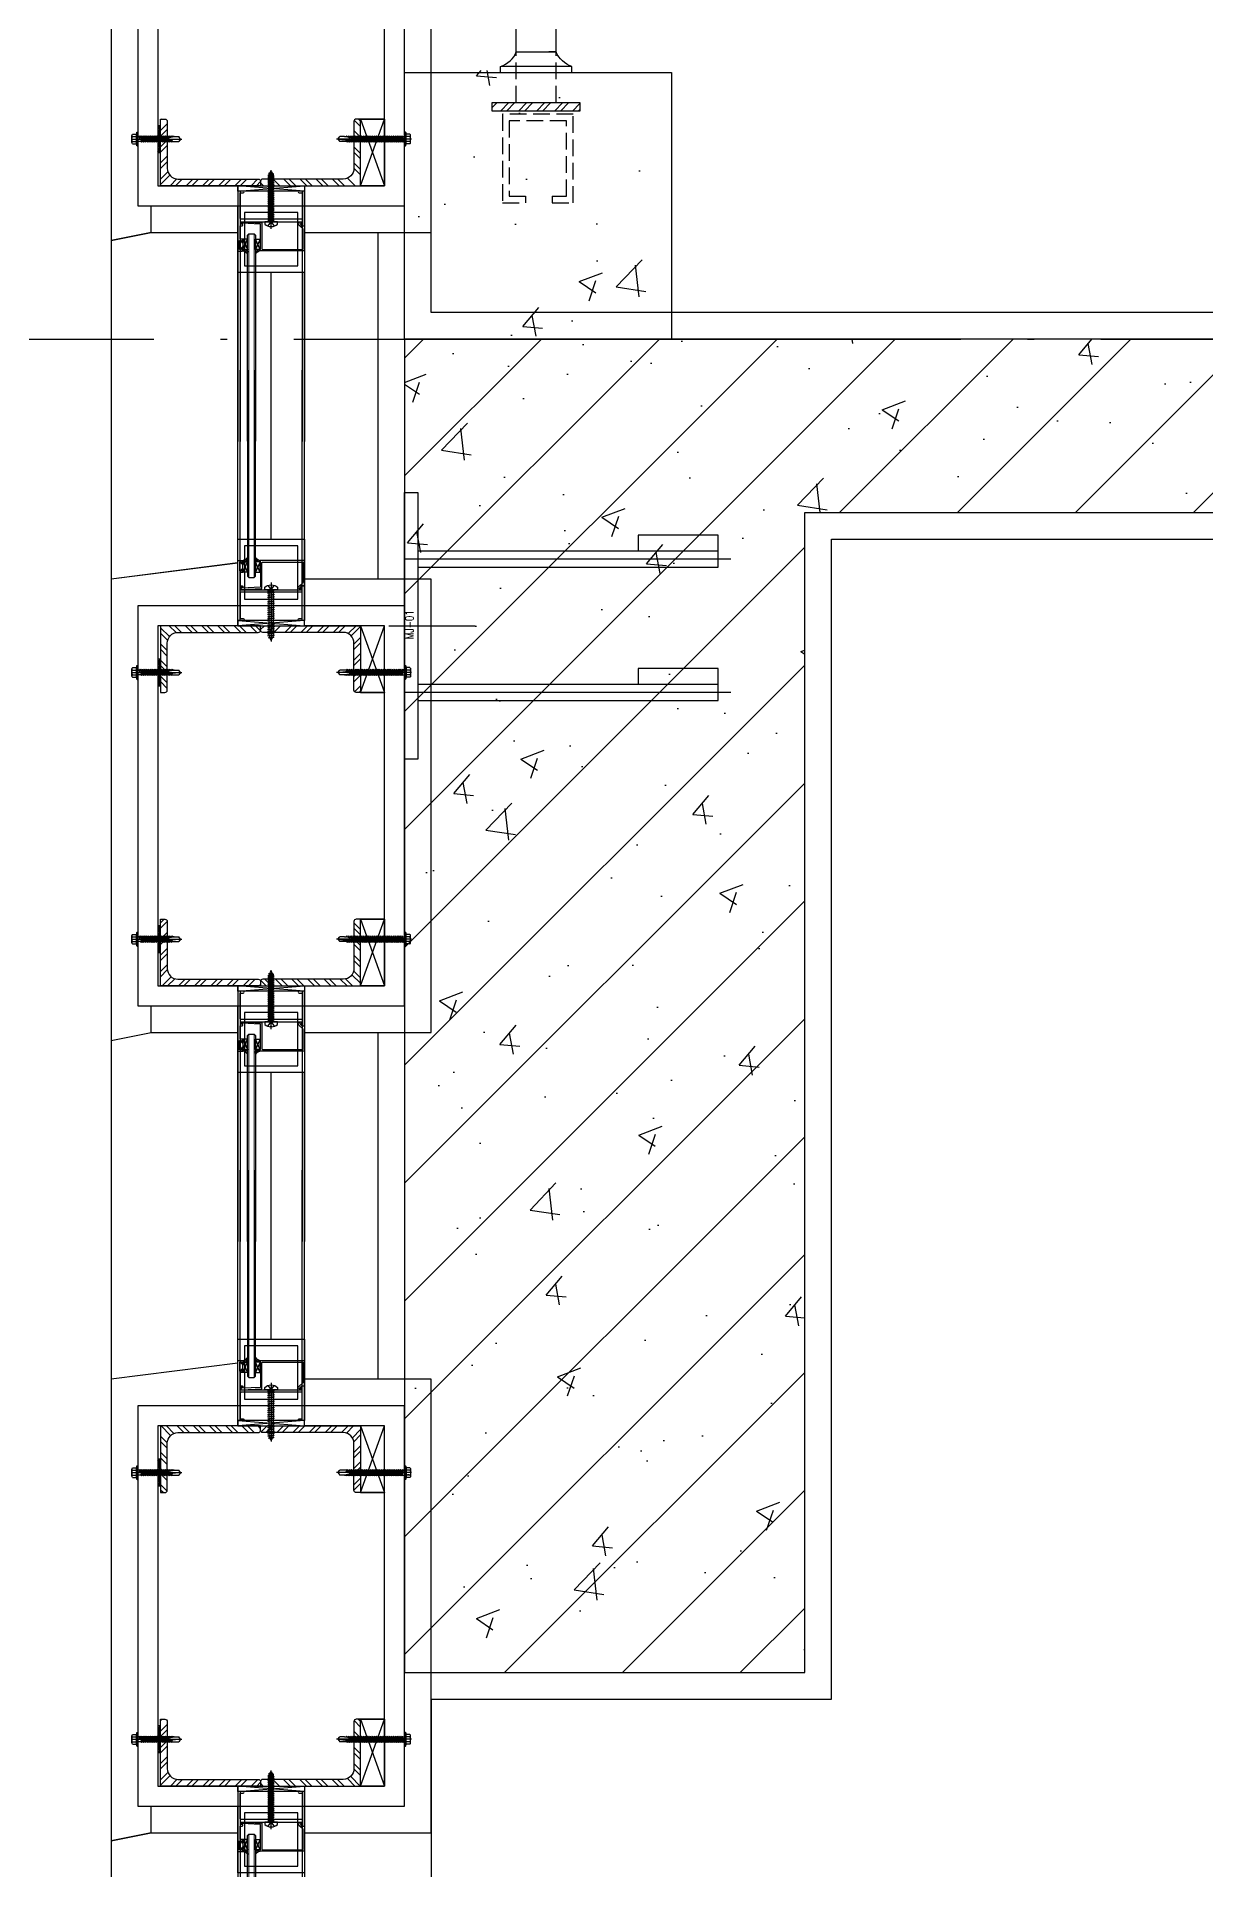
# Model space of a CAD drawing. Extents: x 6843040 to 15500510, y -6507076 to -4940511.
# Drawn here: x 7662646 to 7663522, y -6170192 to -6168818 of the extents above; entities that cross this region are included whole.
import ezdxf
from ezdxf.enums import TextEntityAlignment as Align

# ---------------------------------------------------------------- set-up
doc = ezdxf.new("R2010")
doc.units = 0
doc.header["$LTSCALE"] = 1000
doc.header["$MEASUREMENT"] = 0
for name, pattern in [('ACAD_ISO04W100', [30.5, 24, -3, 0.5, -3]), ('CENTER', [50.8, 31.75, -6.35, 6.35, -6.35]), ('DASH', [0.35, 0.25, -0.1]), ('DASHED', [0.75, 0.5, -0.25]), ('DOTE', [2.42, 2, -0.2, 0.02, -0.2]), ('LG', [4.1, 4, 0.1])]:
    doc.linetypes.add(name, pattern=pattern)
for name, color, linetype in [('COLUMN', 10, 'Continuous'), ('DOTE', 8, 'DOTE'), ('E_LINE_1', 1, 'Continuous'), ('GC', 3, 'Continuous'), ('LT-dim 1', 3, 'Continuous'), ('LT-dim 1000', 3, 'Continuous'), ('LT-dim 50', 253, 'Continuous'), ('LT-文字标注', 7, 'Continuous'), ('LT-石材', 32, 'Continuous'), ('LT-紧固件', 253, 'Continuous'), ('LT-细线', 1, 'Continuous'), ('LT_紧固件', 13, 'Continuous'), ('PUB_HACTH', 8, 'Continuous'), ('PUB_HATCH', 8, 'Continuous'), ('WALL6', 5, 'Continuous'), ('WINDOW', 4, 'Continuous'), ('XC', 61, 'Continuous'), ('XINGCAI', 4, 'LG'), ('XX', 8, 'DASHED'), ('批荡层', 213, 'Continuous'), ('金属填充', 9, 'Continuous')]:
    doc.layers.add(name, color=color, linetype=linetype)
doc.layers.add('KSD-Glass(玻璃)', color=10, linetype='Continuous', lineweight=25)
doc.layers.add('KSD-Hatch（填充）', color=8, linetype='Continuous', lineweight=5)
doc.styles.add('LT-文字标注', font='romans.shx', dxfattribs={"width": 0.8, "bigfont": 'gbhzfs.shx'})
pattern_1 = [(45, (-6212581.3188, 145460.77), (0.5051394068, 1.852177825), [2.38125, -0.47625, 0, -0.47625])]

# ---------------------------------------------------------------- blocks, each defined once
blk = doc.blocks.new('gtdwer34')
at = {"layer": 'WALL6'}
h = blk.add_hatch(dxfattribs=at)
h.set_pattern_fill('ANSI32', color=256, scale=2, style=0)
h.set_pattern_definition([(45, (2115741.957, -882245.928), (-6.73519209, 6.73519209), []), (45, (2115746.447, -882245.928), (-6.73519209, 6.73519209), [])])
h.paths.add_polyline_path([(44309.1, -285946.8), (44243.2, -285946.8), (44243.2, -285953.2), (44309.1, -285953.2)])
for p, q in [((44261.4, -285908.7), (44261.4, -284868.8)), ((44291.4, -285908.8), (44291.4, -284868.8))]:
    blk.add_line(p, q, dxfattribs=at)
at = {"layer": 'WALL6', "linetype": 'DASH', "ltscale": 0.05}
for p, q in [((44261.4, -285946.8), (44261.4, -285908.7)), ((44291.4, -285946.8), (44291.3, -285908.7))]:
    blk.add_line(p, q, dxfattribs=at)
at = {"layer": 'WALL6'}
for points in [[(44249.6, -285924.1), (44249.6, -285919.6, 0.231992), (44261.4, -285908.7), (44290.9, -285908.7)], [(44303, -285924.1), (44303.1, -285919.6, -0.231992), (44291.3, -285908.7), (44285.9, -285908.7)]]:
    blk.add_lwpolyline(points, format="xyb", dxfattribs=at)
blk.add_lwpolyline([(44303.1, -285919.6), (44250, -285919.6)], dxfattribs=at)
blk.add_lwpolyline([(44243.2, -285946.8), (44309.1, -285946.8), (44309.1, -285953.2), (44243.2, -285953.2)], close=True, dxfattribs=at)
at = {"layer": 'WALL6', "linetype": 'DASH', "ltscale": 0.05}
for points in [[(44288.2, -286021.9), (44304.1, -286021.9), (44304.1, -285955.4), (44251, -285955.4), (44251, -286021.9), (44268.4, -286021.9)], [(44304.1, -286021.9), (44304.1, -285955.4), (44251, -285955.4), (44251, -286021.9), (44268.4, -286021.9)], [(44288.2, -286016.9), (44299.1, -286016.9), (44299.1, -285960.4), (44256, -285960.4), (44256, -286016.9), (44268.4, -286016.9)], [(44268.4, -286016.9), (44268.4, -286021.9)], [(44288.2, -286016.9), (44288.2, -286021.9)]]:
    blk.add_lwpolyline(points, dxfattribs=at)
at = {"layer": 'WALL6'}
for radius in [25, 20]:
    blk.add_circle((44276.4, -284848.8), radius, dxfattribs=at)
blk = doc.blocks.new('LT-BLK-20220127160324', base_point=(-28533.2, -2765.2))
at = {"color": 1, "linetype": 'ACAD_ISO04W100', "ltscale": 0.4}
for p, q in [((-28777.8, -2715.2), (-28533.2, -2715.2)), ((-28521.3, -2765.2), (-28586, -2765.2)), ((-28777.8, -2815.2), (-28533.2, -2815.2))]:
    blk.add_line(p, q, dxfattribs=at)
at = {"layer": 'GC', "color": 3}
blk.add_lwpolyline([(-28543.2, -2865.2), (-28543.2, -2665.2), (-28533.2, -2665.2), (-28533.2, -2865.2)], close=True, dxfattribs=at)
for points in [[(-28543.2, -2709.2), (-28768.2, -2709.2)], [(-28768.2, -2709.2), (-28768.2, -2733.2), (-28708.2, -2733.2), (-28708.2, -2721.2)], [(-28543.2, -2809.2), (-28768.2, -2809.2)], [(-28768.2, -2809.2), (-28768.2, -2833.2), (-28708.2, -2833.2), (-28708.2, -2821.2)]]:
    blk.add_lwpolyline(points, dxfattribs=at)
at = {"layer": 'GC', "ltscale": 3}
for points in [[(-28768.2, -2721.2), (-28543.2, -2721.2)], [(-28768.2, -2821.2), (-28543.2, -2821.2)]]:
    blk.add_lwpolyline(points, dxfattribs=at)
at = {"layer": 'LT-文字标注', "style": 'LT-文字标注', "width": 0.8}
blk.add_text('MJ-01', height=6, rotation=270, dxfattribs=at).set_placement((-28541.6, -2776.9), align=Align.BOTTOM_RIGHT)
blk = doc.blocks.new('*U299')
at = {"layer": 'KSD-Glass(玻璃)'}
blk.add_lwpolyline([(-155.4, 10.5), (-1, 10.5), (0, 9.5), (0, 5.5), (-1, 4.5), (-155.4, 4.5)], dxfattribs=at)
at = {"layer": 'KSD-Hatch（填充）'}
for p, q in [((0, 9.5), (-155.4, 9.5)), ((0, 5.5), (-155.4, 5.5))]:
    blk.add_line(p, q, dxfattribs=at)
blk = doc.blocks.new('ST4.8×32六角法兰面自攻自钻螺钉')
at = {"layer": 'LT-紧固件', "color": 1, "linetype": 'CENTER', "ltscale": 3}
blk.add_line((-5.1, 0), (33, 0), dxfattribs=at)
at = {"layer": 'LT-紧固件', "linetype": 'ByBlock', "ltscale": 5}
for p, q in [((-4.5, 2.7), (-4.5, -2.7)), ((-4, 3.6), (-1, 3.6)), ((-4, 1.8), (-1, 1.8)), ((-0.8, 4.9), (-1, 3.6)), ((-1, 3.6), (-1, -3.6)), ((-0.8, 2.2), (-1, 1.8)), ((-0.8, 4.9), (-0.8, -4.9)), ((-0.5, 5.2), (0, 5.2)), ((0, 5.2), (0, -5.2)), ((2.2, 1.8), (0, 1.8)), ((2.6, 2.4), (2.2, 1.8)), ((2.7, -1.8), (2.2, 1.8)), ((2.6, 2.4), (3, 1.8)), ((3.1, -2.4), (2.6, 2.4)), ((3.8, 1.8), (3, 1.8)), ((3.5, -1.8), (3, 1.8)), ((4.2, 2.4), (3.8, 1.8)), ((4.3, -1.8), (3.8, 1.8)), ((4.2, 2.4), (4.6, 1.8)), ((4.7, -2.4), (4.2, 2.4)), ((5.4, 1.8), (4.6, 1.8)), ((5.1, -1.8), (4.6, 1.8)), ((5.8, 2.4), (5.4, 1.8)), ((5.9, -1.8), (5.4, 1.8)), ((5.8, 2.4), (6.2, 1.8)), ((6.3, -2.4), (5.8, 2.4)), ((7, 1.8), (6.2, 1.8)), ((6.7, -1.8), (6.2, 1.8)), ((7.4, 2.4), (7, 1.8)), ((7.5, -1.8), (7, 1.8)), ((7.4, 2.4), (7.8, 1.8)), ((7.9, -2.4), (7.4, 2.4)), ((8.6, 1.8), (7.8, 1.8)), ((8.3, -1.8), (7.8, 1.8)), ((9, 2.4), (8.6, 1.8)), ((9.1, -1.8), (8.6, 1.8)), ((9, 2.4), (9.4, 1.8)), ((9.5, -2.4), (9, 2.4)), ((10.2, 1.8), (9.4, 1.8)), ((9.9, -1.8), (9.4, 1.8)), ((10.6, 2.4), (10.2, 1.8)), ((10.7, -1.8), (10.2, 1.8)), ((10.6, 2.4), (11, 1.8)), ((11.1, -2.4), (10.6, 2.4)), ((11.8, 1.8), (11, 1.8)), ((11.5, -1.8), (11, 1.8)), ((12.2, 2.4), (11.8, 1.8)), ((12.3, -1.8), (11.8, 1.8)), ((12.7, -2.4), (12.2, 2.4)), ((12.2, 2.4), (12.6, 1.8)), ((13.1, -1.8), (12.6, 1.8)), ((13.4, 1.8), (12.6, 1.8)), ((13.8, 2.4), (13.4, 1.8)), ((13.9, -1.8), (13.4, 1.8)), ((14.3, -2.4), (13.8, 2.4)), ((13.8, 2.4), (14.2, 1.8)), ((14.7, -1.8), (14.2, 1.8)), ((15, 1.8), (14.2, 1.8)), ((15.4, 2.4), (15, 1.8)), ((15.5, -1.8), (15, 1.8)), ((15.9, -2.4), (15.4, 2.4)), ((15.4, 2.4), (15.8, 1.8)), ((16.3, -1.8), (15.8, 1.8)), ((16.6, 1.8), (15.8, 1.8)), ((17, 2.4), (16.6, 1.8)), ((17.1, -1.8), (16.6, 1.8)), ((17.5, -2.4), (17, 2.4)), ((17, 2.4), (17.4, 1.8)), ((17.9, -1.8), (17.4, 1.8)), ((18.2, 1.8), (17.4, 1.8)), ((18.6, 2.4), (18.2, 1.8)), ((18.7, -1.8), (18.2, 1.8)), ((18.6, 2.4), (19, 1.8)), ((19.1, -2.4), (18.6, 2.4)), ((19.5, -1.8), (19, 1.8)), ((19.8, 1.8), (19, 1.8)), ((20.2, 2.4), (19.8, 1.8)), ((20.3, -1.8), (19.8, 1.8)), ((20.2, 2.4), (20.6, 1.8)), ((20.7, -2.4), (20.2, 2.4)), ((21.4, 1.8), (20.6, 1.8)), ((21.1, -1.8), (20.6, 1.8)), ((21.8, 2.4), (21.4, 1.8)), ((21.9, -1.8), (21.4, 1.8)), ((22.3, -2.4), (21.8, 2.4)), ((21.8, 2.4), (22.2, 1.8)), ((23, 1.8), (22.2, 1.8)), ((22.7, -1.8), (22.2, 1.8)), ((23.4, 2.4), (23, 1.8)), ((23.2, 0.4), (23, 1.8)), ((23.6, 0.7), (23.4, 2.4)), ((23.4, 2.4), (23.8, 1.8)), ((24.6, 1.8), (23.8, 1.8)), ((23.9, 0.7), (23.8, 1.8)), ((25, 2.4), (24.6, 1.8)), ((24.8, 0.7), (24.6, 1.8)), ((25.2, 0.7), (25, 2.4)), ((25, 2.4), (25.4, 1.8)), ((25.5, 0.7), (25.4, 1.8)), ((25.4, 1.8), (30.6, 1.8)), ((32, 0), (30.6, 1.8)), ((32, 0), (30.6, -1.8)), ((-4, -1.8), (-1, -1.8)), ((-4, -3.6), (-1, -3.6)), ((-0.8, -2.3), (-1, -1.8)), ((-0.8, -4.9), (-1, -3.6)), ((-0.5, -5.2), (0, -5.2)), ((1.1, -1.8), (0, -1.8)), ((1, -0.9), (1.7, -0.7)), ((1.1, -1.8), (1, -0.9)), ((1.5, -2.4), (1.1, -1.8)), ((1.5, -2.4), (1.3, -0.8)), ((1.5, -2.4), (1.9, -1.8)), ((1.9, -1.8), (1.7, -0.7)), ((2.7, -1.8), (1.9, -1.8)), ((3.1, -2.4), (2.7, -1.8)), ((3.1, -2.4), (3.5, -1.8)), ((4.3, -1.8), (3.5, -1.8)), ((4.7, -2.4), (4.3, -1.8)), ((4.7, -2.4), (5.1, -1.8)), ((5.9, -1.8), (5.1, -1.8)), ((6.3, -2.4), (5.9, -1.8)), ((6.3, -2.4), (6.7, -1.8)), ((7.5, -1.8), (6.7, -1.8)), ((7.9, -2.4), (7.5, -1.8)), ((7.9, -2.4), (8.3, -1.8)), ((9.1, -1.8), (8.3, -1.8)), ((9.5, -2.4), (9.1, -1.8)), ((9.5, -2.4), (9.9, -1.8)), ((10.7, -1.8), (9.9, -1.8)), ((11.1, -2.4), (10.7, -1.8)), ((11.1, -2.4), (11.5, -1.8)), ((12.3, -1.8), (11.5, -1.8)), ((12.7, -2.4), (12.3, -1.8)), ((12.7, -2.4), (13.1, -1.8)), ((13.9, -1.8), (13.1, -1.8)), ((14.3, -2.4), (13.9, -1.8)), ((14.3, -2.4), (14.7, -1.8)), ((15.5, -1.8), (14.7, -1.8)), ((15.9, -2.4), (15.5, -1.8)), ((15.9, -2.4), (16.3, -1.8)), ((17.1, -1.8), (16.3, -1.8)), ((17.5, -2.4), (17.1, -1.8)), ((17.5, -2.4), (17.9, -1.8)), ((18.7, -1.8), (17.9, -1.8)), ((19.1, -2.4), (18.7, -1.8)), ((19.1, -2.4), (19.5, -1.8)), ((20.3, -1.8), (19.5, -1.8)), ((20.7, -2.4), (20.3, -1.8)), ((20.7, -2.4), (21.1, -1.8)), ((21.9, -1.8), (21.1, -1.8)), ((22.3, -2.4), (21.9, -1.8)), ((22.3, -2.4), (22.7, -1.8)), ((23.5, -1.8), (22.7, -1.8)), ((23.5, -1.8), (23.4, -0.9)), ((23.9, -2.4), (23.5, -1.8)), ((23.9, -2.4), (23.8, -1.3)), ((23.9, -2.4), (24.3, -1.8)), ((24.3, -1.8), (24.2, -1.3)), ((25.1, -1.8), (24.3, -1.8)), ((25.1, -1.8), (25.1, -1.5)), ((25.5, -2.4), (25.1, -1.8)), ((25.5, -2.4), (25.4, -1.5)), ((25.5, -2.4), (25.9, -1.8)), ((25.9, -1.8), (25.8, -1.6)), ((27.2, -1.8), (25.9, -1.8)), ((27.2, -1.8), (30.6, -1.8))]:
    blk.add_line(p, q, dxfattribs=at)
blk.add_lwpolyline([(32, 0), (26.3, 0.7), (23.5, 0.7, 0.417657), (23.2, 0.4, 0.083367), (23.5, -1.2), (27.2, -1.8)], format="xyb", dxfattribs=at)
for centre, radius, start, end in [((-3.2, 2.7), 1.2, 131.8376, 228.1624), ((-0.2, 0), 4.21, 154.8069, 205.1931), ((-0.5, 4.9), 0.3, 90, 180), ((-3.2, -2.7), 1.2, 131.8376, 228.1624), ((-0.5, -4.9), 0.3, 180, 270)]:
    blk.add_arc(centre, radius, start, end, dxfattribs=at)
blk = doc.blocks.new('LT-BLK-20221202110015', base_point=(183201.9, -209751))
at = {"layer": 'LT-细线'}
h = blk.add_hatch(dxfattribs=at)
h.set_pattern_fill('NET', color=256, scale=0.3, angle=45, style=0)
h.set_pattern_definition([(45, (0, 0), (-0.673519209, 0.673519209), []), (135, (0, 0), (-0.673519209, -0.673519209), [])])
h.paths.add_polyline_path([(183191.9, -209768), (183211.9, -209768), (183211.9, -209766), (183191.9, -209766)])
blk.add_lwpolyline([(183191.9, -209768), (183211.9, -209768), (183211.9, -209766), (183191.9, -209766)], close=True, dxfattribs=at)
at = {"layer": 'LT_紧固件', "xscale": -1, "rotation": 90}
blk.add_blockref('ST4.8×32六角法兰面自攻自钻螺钉', (183201.9, -209751), dxfattribs=at)
blk = doc.blocks.new('L75×50×5角钢')
at = {"layer": '金属填充'}
h = blk.add_hatch(dxfattribs=at)
h.set_pattern_fill('ANSI32', color=256, scale=0.9, style=0)
h.set_pattern_definition([(45, (90.133, -645.646), (-6.06167, 6.06167), []), (45, (94.174, -645.646), (-6.06167, 6.06167), [])])
h.paths.add_polyline_path([(48.3, 5), (13, 5, -0.414214), (5, 13), (5, 73.3, 0.414214), (3.3, 75), (0, 75), (0, 0), (50, 0), (50, 3.3, 0.414214)])
blk.add_lwpolyline([(50, 0), (50, 3.3, 0.414214), (48.3, 5), (13, 5, -0.414214), (5, 13), (5, 73.3, 0.414214), (3.3, 75), (0, 75), (0, 0)], format="xyb", close=True)
blk = doc.blocks.new('ST4.8×38盘头自攻螺钉')
at = {"layer": 'LT-紧固件', "color": 1, "linetype": 'CENTER', "ltscale": 3}
blk.add_line((-5.4, 0), (38.7, 0), dxfattribs=at)
at = {"layer": 'LT-紧固件', "linetype": 'ByBlock', "ltscale": 5}
for p, q in [((0, 1.6), (0.2, 1.6)), ((1, -2.4), (0.4, 2.4)), ((0.8, 1.6), (1.8, 1.6)), ((2.6, -2.4), (2, 2.4)), ((2.4, 1.6), (3.4, 1.6)), ((4.2, -2.4), (3.6, 2.4)), ((4, 1.6), (5, 1.6)), ((5.8, -2.4), (5.2, 2.4)), ((5.6, 1.6), (6.6, 1.6)), ((7.4, -2.4), (6.8, 2.4)), ((7.2, 1.6), (8.2, 1.6)), ((9, -2.4), (8.4, 2.4)), ((8.8, 1.6), (9.8, 1.6)), ((10.6, -2.4), (10, 2.4)), ((10.4, 1.6), (11.4, 1.6)), ((12.2, -2.4), (11.6, 2.4)), ((12, 1.6), (13, 1.6)), ((13.8, -2.4), (13.2, 2.4)), ((13.6, 1.6), (14.6, 1.6)), ((15.4, -2.4), (14.8, 2.4)), ((15.2, 1.6), (16.2, 1.6)), ((17, -2.4), (16.4, 2.4)), ((16.8, 1.6), (17.8, 1.6)), ((18.6, -2.4), (18, 2.4)), ((18.4, 1.6), (19.4, 1.6)), ((20.2, -2.4), (19.6, 2.4)), ((20, 1.6), (21, 1.6)), ((21.8, -2.4), (21.2, 2.4)), ((21.6, 1.6), (22.6, 1.6)), ((23.4, -2.4), (22.8, 2.4)), ((23.2, 1.6), (24.2, 1.6)), ((25, -2.4), (24.4, 2.4)), ((24.8, 1.6), (25.8, 1.6)), ((26.6, -2.4), (26, 2.4)), ((26.4, 1.6), (27.4, 1.6)), ((28.2, -2.4), (27.6, 2.4)), ((28, 1.6), (29, 1.6)), ((29.8, -2.4), (29.2, 2.4)), ((29.6, 1.6), (30.6, 1.6)), ((31.4, -2.4), (30.8, 2.4)), ((31.2, 1.6), (32.2, 1.6)), ((33, -2.4), (32.4, 2.4)), ((32.8, 1.6), (33.8, 1.6)), ((34.6, -2.4), (34, 2.4)), ((36.1, -1.9), (35.6, 2)), ((0, -1.6), (0.6, -1.6)), ((1.2, -1.6), (2.2, -1.6)), ((2.8, -1.6), (3.8, -1.6)), ((4.4, -1.6), (5.4, -1.6)), ((6, -1.6), (7, -1.6)), ((7.6, -1.6), (8.6, -1.6)), ((9.2, -1.6), (10.2, -1.6)), ((10.8, -1.6), (11.8, -1.6)), ((12.4, -1.6), (13.4, -1.6)), ((14, -1.6), (15, -1.6)), ((15.6, -1.6), (16.6, -1.6)), ((17.2, -1.6), (18.2, -1.6)), ((18.8, -1.6), (19.8, -1.6)), ((20.4, -1.6), (21.4, -1.6)), ((22, -1.6), (23, -1.6)), ((23.6, -1.6), (24.6, -1.6)), ((25.2, -1.6), (26.2, -1.6)), ((26.8, -1.6), (27.8, -1.6)), ((28.4, -1.6), (29.4, -1.6)), ((30, -1.6), (31, -1.6)), ((31.6, -1.6), (32.6, -1.6)), ((33.2, -1.6), (34.2, -1.6))]:
    blk.add_line(p, q, dxfattribs=at)
blk.add_lwpolyline([(-1.9, 4.8), (0, 4.8), (0, -4.8), (-1.9, -4.8, -0.180502), (-3.7, -0.2), (-3.3, -0.2), (-3.3, 0.2), (-3.7, 0.2, -0.180502)], format="xyb", close=True, dxfattribs=at)
blk.add_lwpolyline([(-3.3, -2.4), (0, 0), (-3.3, 2.4)], dxfattribs=at)
for points in [[(0.2, 1.6), (0.4, 2.4), (0.8, 1.6), (1.2, -1.6), (1, -2.4), (0.6, -1.6)], [(1.8, 1.6), (2, 2.4), (2.4, 1.6), (2.8, -1.6), (2.6, -2.4), (2.2, -1.6)], [(3.4, 1.6), (3.6, 2.4), (4, 1.6), (4.4, -1.6), (4.2, -2.4), (3.8, -1.6)], [(5, 1.6), (5.2, 2.4), (5.6, 1.6), (6, -1.6), (5.8, -2.4), (5.4, -1.6)], [(6.6, 1.6), (6.8, 2.4), (7.2, 1.6), (7.6, -1.6), (7.4, -2.4), (7, -1.6)], [(8.2, 1.6), (8.4, 2.4), (8.8, 1.6), (9.2, -1.6), (9, -2.4), (8.6, -1.6)], [(9.8, 1.6), (10, 2.4), (10.4, 1.6), (10.8, -1.6), (10.6, -2.4), (10.2, -1.6)], [(11.4, 1.6), (11.6, 2.4), (12, 1.6), (12.4, -1.6), (12.2, -2.4), (11.8, -1.6)], [(13, 1.6), (13.2, 2.4), (13.6, 1.6), (14, -1.6), (13.8, -2.4), (13.4, -1.6)], [(14.6, 1.6), (14.8, 2.4), (15.2, 1.6), (15.6, -1.6), (15.4, -2.4), (15, -1.6)], [(16.2, 1.6), (16.4, 2.4), (16.8, 1.6), (17.2, -1.6), (17, -2.4), (16.6, -1.6)], [(17.8, 1.6), (18, 2.4), (18.4, 1.6), (18.8, -1.6), (18.6, -2.4), (18.2, -1.6)], [(19.4, 1.6), (19.6, 2.4), (20, 1.6), (20.4, -1.6), (20.2, -2.4), (19.8, -1.6)], [(21, 1.6), (21.2, 2.4), (21.6, 1.6), (22, -1.6), (21.8, -2.4), (21.4, -1.6)], [(22.6, 1.6), (22.8, 2.4), (23.2, 1.6), (23.6, -1.6), (23.4, -2.4), (23, -1.6)], [(24.2, 1.6), (24.4, 2.4), (24.8, 1.6), (25.2, -1.6), (25, -2.4), (24.6, -1.6)], [(25.8, 1.6), (26, 2.4), (26.4, 1.6), (26.8, -1.6), (26.6, -2.4), (26.2, -1.6)], [(27.4, 1.6), (27.6, 2.4), (28, 1.6), (28.4, -1.6), (28.2, -2.4), (27.8, -1.6)], [(29, 1.6), (29.2, 2.4), (29.6, 1.6), (30, -1.6), (29.8, -2.4), (29.4, -1.6)], [(30.6, 1.6), (30.8, 2.4), (31.2, 1.6), (31.6, -1.6), (31.4, -2.4), (31, -1.6)], [(32.2, 1.6), (32.4, 2.4), (32.8, 1.6), (33.2, -1.6), (33, -2.4), (32.6, -1.6)], [(33.8, 1.6), (34, 2.4), (34.4, 1.6), (34.8, -1.5), (34.6, -2.4), (34.2, -1.6)], [(36.1, -1.9), (35.7, -1.1), (35.4, 1.3), (35.6, 2), (36.1, 1), (36.3, -0.9)]]:
    blk.add_lwpolyline(points, close=True, dxfattribs=at)
blk.add_lwpolyline([(36.3, -0.9, 0.034309), (38, 0, 0.038859), (36.1, 1)], format="xyb", dxfattribs=at)
for centre, start, end in [((30.6, -11.9), 69.9187, 74.2786), ((30.6, 11.9), 287.3287, 291.377)]:
    blk.add_arc(centre, 14, start, end, dxfattribs=at)
blk = doc.blocks.new('ST4.8×50六角法兰面自攻自钻螺钉')
at = {"layer": 'LT-紧固件', "color": 1, "linetype": 'CENTER', "ltscale": 3}
blk.add_line((-5.1, 0), (51, 0), dxfattribs=at)
at = {"layer": 'LT-紧固件', "linetype": 'ByBlock', "ltscale": 5}
for p, q in [((-4.5, 2.7), (-4.5, -2.7)), ((-4, 3.6), (-1.1, 3.6)), ((-4, 1.8), (-1.1, 1.8)), ((-1.1, 3.6), (-1.1, -3.6)), ((-0.8, 4.9), (-1.1, 3.6)), ((-0.8, 2.2), (-1.1, 1.8)), ((-0.8, 4.9), (-0.8, -4.9)), ((-0.5, 5.2), (0, 5.2)), ((0, 5.2), (0, -5.2)), ((1, 1.8), (0, 1.8)), ((1.4, 2.4), (1, 1.8)), ((1.5, -1.8), (1, 1.8)), ((1.9, -2.4), (1.4, 2.4)), ((1.4, 2.4), (1.8, 1.8)), ((2.6, 1.8), (1.8, 1.8)), ((2.3, -1.8), (1.8, 1.8)), ((3, 2.4), (2.6, 1.8)), ((3.1, -1.8), (2.6, 1.8)), ((3, 2.4), (3.4, 1.8)), ((3.5, -2.4), (3, 2.4)), ((4.2, 1.8), (3.4, 1.8)), ((3.9, -1.8), (3.4, 1.8)), ((4.6, 2.4), (4.2, 1.8)), ((4.7, -1.8), (4.2, 1.8)), ((4.6, 2.4), (5, 1.8)), ((5.1, -2.4), (4.6, 2.4)), ((5.8, 1.8), (5, 1.8)), ((5.5, -1.8), (5, 1.8)), ((6.2, 2.4), (5.8, 1.8)), ((6.3, -1.8), (5.8, 1.8)), ((6.2, 2.4), (6.6, 1.8)), ((6.7, -2.4), (6.2, 2.4)), ((7.4, 1.8), (6.6, 1.8)), ((7.1, -1.8), (6.6, 1.8)), ((7.8, 2.4), (7.4, 1.8)), ((7.9, -1.8), (7.4, 1.8)), ((8.3, -2.4), (7.8, 2.4)), ((7.8, 2.4), (8.2, 1.8)), ((8.7, -1.8), (8.2, 1.8)), ((9, 1.8), (8.2, 1.8)), ((9.4, 2.4), (9, 1.8)), ((9.5, -1.8), (9, 1.8)), ((9.9, -2.4), (9.4, 2.4)), ((9.4, 2.4), (9.8, 1.8)), ((10.3, -1.8), (9.8, 1.8)), ((10.6, 1.8), (9.8, 1.8)), ((11, 2.4), (10.6, 1.8)), ((11.1, -1.8), (10.6, 1.8)), ((11.5, -2.4), (11, 2.4)), ((11, 2.4), (11.4, 1.8)), ((11.9, -1.8), (11.4, 1.8)), ((12.2, 1.8), (11.4, 1.8)), ((12.6, 2.4), (12.2, 1.8)), ((12.7, -1.8), (12.2, 1.8)), ((13.1, -2.4), (12.6, 2.4)), ((12.6, 2.4), (13, 1.8)), ((13.5, -1.8), (13, 1.8)), ((13.8, 1.8), (13, 1.8)), ((14.2, 2.4), (13.8, 1.8)), ((14.3, -1.8), (13.8, 1.8)), ((14.7, -2.4), (14.2, 2.4)), ((14.2, 2.4), (14.6, 1.8)), ((15.1, -1.8), (14.6, 1.8)), ((15.4, 1.8), (14.6, 1.8)), ((15.8, 2.4), (15.4, 1.8)), ((15.9, -1.8), (15.4, 1.8)), ((15.8, 2.4), (16.2, 1.8)), ((16.3, -2.4), (15.8, 2.4)), ((17, 1.8), (16.2, 1.8)), ((16.7, -1.8), (16.2, 1.8)), ((17.4, 2.4), (17, 1.8)), ((17.5, -1.8), (17, 1.8)), ((17.4, 2.4), (17.8, 1.8)), ((17.9, -2.4), (17.4, 2.4)), ((18.6, 1.8), (17.8, 1.8)), ((18.3, -1.8), (17.8, 1.8)), ((19, 2.4), (18.6, 1.8)), ((19.1, -1.8), (18.6, 1.8)), ((19, 2.4), (19.4, 1.8)), ((19.5, -2.4), (19, 2.4)), ((20.2, 1.8), (19.4, 1.8)), ((19.9, -1.8), (19.4, 1.8)), ((20.6, 2.4), (20.2, 1.8)), ((20.7, -1.8), (20.2, 1.8)), ((21.1, -2.4), (20.6, 2.4)), ((20.6, 2.4), (21, 1.8)), ((21.5, -1.8), (21, 1.8)), ((21.8, 1.8), (21, 1.8)), ((22.2, 2.4), (21.8, 1.8)), ((22.3, -1.8), (21.8, 1.8)), ((22.7, -2.4), (22.2, 2.4)), ((22.2, 2.4), (22.6, 1.8)), ((23.1, -1.8), (22.6, 1.8)), ((23.4, 1.8), (22.6, 1.8)), ((23.8, 2.4), (23.4, 1.8)), ((23.9, -1.8), (23.4, 1.8)), ((24.3, -2.4), (23.8, 2.4)), ((23.8, 2.4), (24.2, 1.8)), ((24.7, -1.8), (24.2, 1.8)), ((25, 1.8), (24.2, 1.8)), ((25.4, 2.4), (25, 1.8)), ((25.5, -1.8), (25, 1.8)), ((25.9, -2.4), (25.4, 2.4)), ((25.4, 2.4), (25.8, 1.8)), ((26.3, -1.8), (25.8, 1.8)), ((26.6, 1.8), (25.8, 1.8)), ((27, 2.4), (26.6, 1.8)), ((27.1, -1.8), (26.6, 1.8)), ((27.5, -2.4), (27, 2.4)), ((27, 2.4), (27.4, 1.8)), ((27.9, -1.8), (27.4, 1.8)), ((28.2, 1.8), (27.4, 1.8)), ((28.6, 2.4), (28.2, 1.8)), ((28.7, -1.8), (28.2, 1.8)), ((29.1, -2.4), (28.6, 2.4)), ((28.6, 2.4), (29, 1.8)), ((29.5, -1.8), (29, 1.8)), ((29.8, 1.8), (29, 1.8)), ((30.2, 2.4), (29.8, 1.8)), ((30.3, -1.8), (29.8, 1.8)), ((30.2, 2.4), (30.6, 1.8)), ((30.7, -2.4), (30.2, 2.4)), ((31.4, 1.8), (30.6, 1.8)), ((31.1, -1.8), (30.6, 1.8)), ((31.8, 2.4), (31.4, 1.8)), ((31.9, -1.8), (31.4, 1.8)), ((31.8, 2.4), (32.2, 1.8)), ((32.3, -2.4), (31.8, 2.4)), ((33, 1.8), (32.2, 1.8)), ((32.7, -1.8), (32.2, 1.8)), ((33.4, 2.4), (33, 1.8)), ((33.5, -1.8), (33, 1.8)), ((33.4, 2.4), (33.8, 1.8)), ((33.9, -2.4), (33.4, 2.4)), ((34.6, 1.8), (33.8, 1.8)), ((34.3, -1.8), (33.8, 1.8)), ((35, 2.4), (34.6, 1.8)), ((35.1, -1.8), (34.6, 1.8)), ((35, 2.4), (35.4, 1.8)), ((35.5, -2.4), (35, 2.4)), ((36.2, 1.8), (35.4, 1.8)), ((35.9, -1.8), (35.4, 1.8)), ((36.6, 2.4), (36.2, 1.8)), ((36.7, -1.8), (36.2, 1.8)), ((37.1, -2.4), (36.6, 2.4)), ((36.6, 2.4), (37, 1.8)), ((37.5, -1.8), (37, 1.8)), ((37.8, 1.8), (37, 1.8)), ((38.2, 2.4), (37.8, 1.8)), ((38.3, -1.8), (37.8, 1.8)), ((38.7, -2.4), (38.2, 2.4)), ((38.2, 2.4), (38.6, 1.8)), ((39.1, -1.8), (38.6, 1.8)), ((39.4, 1.8), (38.6, 1.8)), ((39.8, 2.4), (39.4, 1.8)), ((39.9, -1.8), (39.4, 1.8)), ((39.8, 2.4), (40.2, 1.8)), ((40.3, -2.4), (39.8, 2.4)), ((40.7, -1.8), (40.2, 1.8)), ((41, 1.8), (40.2, 1.8)), ((41.4, 2.4), (41, 1.8)), ((41.2, 0.4), (41, 1.8)), ((41.4, 2.4), (41.8, 1.8)), ((41.6, 0.7), (41.4, 2.4)), ((41.9, 0.7), (41.8, 1.8)), ((42.6, 1.8), (41.8, 1.8)), ((43, 2.4), (42.6, 1.8)), ((42.8, 0.7), (42.6, 1.8)), ((43, 2.4), (43.4, 1.8)), ((43.2, 0.7), (43, 2.4)), ((43.5, 0.7), (43.4, 1.8)), ((43.4, 1.8), (48.6, 1.8)), ((50, 0), (48.6, 1.8)), ((50, 0), (48.6, -1.8)), ((-4, -1.8), (-1.1, -1.8)), ((-4, -3.6), (-1.1, -3.6)), ((-0.8, -4.9), (-1.1, -3.6)), ((-0.8, -2.3), (-1.1, -1.8)), ((-0.5, -5.2), (0, -5.2)), ((1.5, -1.8), (0, -1.8)), ((1.9, -2.4), (1.5, -1.8)), ((1.9, -2.4), (2.3, -1.8)), ((3.1, -1.8), (2.3, -1.8)), ((3.5, -2.4), (3.1, -1.8)), ((3.5, -2.4), (3.9, -1.8)), ((4.7, -1.8), (3.9, -1.8)), ((5.1, -2.4), (4.7, -1.8)), ((5.1, -2.4), (5.5, -1.8)), ((6.3, -1.8), (5.5, -1.8)), ((6.7, -2.4), (6.3, -1.8)), ((6.7, -2.4), (7.1, -1.8)), ((7.9, -1.8), (7.1, -1.8)), ((8.3, -2.4), (7.9, -1.8)), ((8.3, -2.4), (8.7, -1.8)), ((9.5, -1.8), (8.7, -1.8)), ((9.9, -2.4), (9.5, -1.8)), ((9.9, -2.4), (10.3, -1.8)), ((11.1, -1.8), (10.3, -1.8)), ((11.5, -2.4), (11.1, -1.8)), ((11.5, -2.4), (11.9, -1.8)), ((12.7, -1.8), (11.9, -1.8)), ((13.1, -2.4), (12.7, -1.8)), ((13.1, -2.4), (13.5, -1.8)), ((14.3, -1.8), (13.5, -1.8)), ((14.7, -2.4), (14.3, -1.8)), ((14.7, -2.4), (15.1, -1.8)), ((15.9, -1.8), (15.1, -1.8)), ((16.3, -2.4), (15.9, -1.8)), ((16.3, -2.4), (16.7, -1.8)), ((17.5, -1.8), (16.7, -1.8)), ((17.9, -2.4), (17.5, -1.8)), ((17.9, -2.4), (18.3, -1.8)), ((19.1, -1.8), (18.3, -1.8)), ((19.5, -2.4), (19.1, -1.8)), ((19.5, -2.4), (19.9, -1.8)), ((20.7, -1.8), (19.9, -1.8)), ((21.1, -2.4), (20.7, -1.8)), ((21.1, -2.4), (21.5, -1.8)), ((22.3, -1.8), (21.5, -1.8)), ((22.7, -2.4), (22.3, -1.8)), ((22.7, -2.4), (23.1, -1.8)), ((23.9, -1.8), (23.1, -1.8)), ((24.3, -2.4), (23.9, -1.8)), ((24.3, -2.4), (24.7, -1.8)), ((25.5, -1.8), (24.7, -1.8)), ((25.9, -2.4), (25.5, -1.8)), ((25.9, -2.4), (26.3, -1.8)), ((27.1, -1.8), (26.3, -1.8)), ((27.5, -2.4), (27.1, -1.8)), ((27.5, -2.4), (27.9, -1.8)), ((28.7, -1.8), (27.9, -1.8)), ((29.1, -2.4), (28.7, -1.8)), ((29.1, -2.4), (29.5, -1.8)), ((30.3, -1.8), (29.5, -1.8)), ((30.7, -2.4), (30.3, -1.8)), ((30.7, -2.4), (31.1, -1.8)), ((31.9, -1.8), (31.1, -1.8)), ((32.3, -2.4), (31.9, -1.8)), ((32.3, -2.4), (32.7, -1.8)), ((33.5, -1.8), (32.7, -1.8)), ((33.9, -2.4), (33.5, -1.8)), ((33.9, -2.4), (34.3, -1.8)), ((35.1, -1.8), (34.3, -1.8)), ((35.5, -2.4), (35.1, -1.8)), ((35.5, -2.4), (35.9, -1.8)), ((36.7, -1.8), (35.9, -1.8)), ((37.1, -2.4), (36.7, -1.8)), ((37.1, -2.4), (37.5, -1.8)), ((38.3, -1.8), (37.5, -1.8)), ((38.7, -2.4), (38.3, -1.8)), ((38.7, -2.4), (39.1, -1.8)), ((39.9, -1.8), (39.1, -1.8)), ((40.3, -2.4), (39.9, -1.8)), ((40.3, -2.4), (40.7, -1.8)), ((41.5, -1.8), (40.7, -1.8)), ((41.5, -1.8), (41.4, -0.9)), ((41.9, -2.4), (41.5, -1.8)), ((41.9, -2.4), (41.8, -1.3)), ((41.9, -2.4), (42.3, -1.8)), ((42.3, -1.8), (42.2, -1.3)), ((43.1, -1.8), (42.3, -1.8)), ((43.1, -1.8), (43.1, -1.5)), ((43.5, -2.4), (43.1, -1.8)), ((43.5, -2.4), (43.4, -1.5)), ((43.5, -2.4), (43.9, -1.8)), ((43.9, -1.8), (43.8, -1.6)), ((45.2, -1.8), (43.9, -1.8)), ((45.2, -1.8), (48.6, -1.8))]:
    blk.add_line(p, q, dxfattribs=at)
blk.add_lwpolyline([(50, 0), (44.3, 0.7), (41.5, 0.7, 0.417657), (41.2, 0.4, 0.083367), (41.5, -1.2), (45.2, -1.8)], format="xyb", dxfattribs=at)
for centre, radius, start, end in [((-3.2, 2.7), 1.2, 131.8376, 228.1624), ((-0.2, 0), 4.21, 154.8069, 205.1931), ((-0.5, 4.9), 0.3, 90, 180), ((-3.2, -2.7), 1.2, 131.8376, 228.1624), ((-0.5, -4.9), 0.3, 180, 270)]:
    blk.add_arc(centre, radius, start, end, dxfattribs=at)
blk = doc.blocks.new('*U298')
at = {"layer": 'KSD-Glass(玻璃)'}
blk.add_lwpolyline([(-155.4, 10.5), (-1, 10.5), (0, 9.5), (0, 5.5), (-1, 4.5), (-155.4, 4.5)], dxfattribs=at)
at = {"layer": 'KSD-Hatch（填充）'}
for p, q in [((0, 9.5), (-155.4, 9.5)), ((0, 5.5), (-155.4, 5.5))]:
    blk.add_line(p, q, dxfattribs=at)
blk = doc.blocks.new('LT-BLK-20240923152247', base_point=(-4965272.5, -268191.4))
at = {"layer": 'LT-dim 1'}
h = blk.add_hatch(dxfattribs=at)
h.set_pattern_fill('ANSI36', color=256, scale=0.3)
h.set_pattern_definition(pattern_1)
h.paths.add_polyline_path([(-4965190.3, -268155.1, -0.24104), (-4965194.5, -268157.4), (-4965193.7, -268157.4), (-4965193.7, -268158.5), (-4965190.3, -268158.5)])
h = blk.add_hatch(dxfattribs=at)
h.set_pattern_fill('ANSI36', color=256, scale=0.3)
h.set_pattern_definition(pattern_1)
h.paths.add_polyline_path([(-4965184.3, -268155.1, 0.24104), (-4965180.2, -268157.4), (-4965180.9, -268157.4), (-4965180.9, -268158.5), (-4965184.3, -268158.5)])
h = blk.add_hatch(dxfattribs=at)
h.set_pattern_fill('ANSI36', color=256, scale=0.3)
h.set_pattern_definition(pattern_1)
h.paths.add_polyline_path([(-4965190.3, -268527.6, 0.24104), (-4965194.5, -268525.4), (-4965193.7, -268525.4), (-4965193.7, -268524.2), (-4965190.3, -268524.2)])
h = blk.add_hatch(dxfattribs=at)
h.set_pattern_fill('ANSI36', color=256, scale=0.3)
h.set_pattern_definition(pattern_1)
h.paths.add_polyline_path([(-4965184.3, -268527.6, -0.24104), (-4965180.2, -268525.4), (-4965180.9, -268525.4), (-4965180.9, -268524.2), (-4965184.3, -268524.2)])
for p, q in [((-4965193.7, -268158.5), (-4965190.3, -268166.3)), ((-4965193.7, -268166.4), (-4965190.3, -268158.5)), ((-4965180.9, -268158.5), (-4965184.3, -268166.3)), ((-4965180.9, -268166.4), (-4965184.3, -268158.5)), ((-4965193.7, -268524.2), (-4965190.3, -268516.4)), ((-4965193.7, -268516.4), (-4965190.3, -268524.2)), ((-4965180.9, -268524.2), (-4965184.3, -268516.4)), ((-4965180.9, -268516.4), (-4965184.3, -268524.2))]:
    blk.add_line(p, q, dxfattribs=at)
for points in [[(-4965193.7, -268158.5), (-4965190.3, -268158.5), (-4965190.3, -268166.3), (-4965193.7, -268166.3)], [(-4965180.9, -268158.5), (-4965184.3, -268158.5), (-4965184.3, -268166.3), (-4965180.9, -268166.3)], [(-4965193.7, -268524.2), (-4965190.3, -268524.2), (-4965190.3, -268516.4), (-4965193.7, -268516.4)], [(-4965180.9, -268524.2), (-4965184.3, -268524.2), (-4965184.3, -268516.4), (-4965180.9, -268516.4)]]:
    blk.add_lwpolyline(points, close=True, dxfattribs=at)
for centre, radius, start, end in [((-4965194.6, -268152.2), 5.15, 268.9231, 325.2851), ((-4965179.7, -268151.7), 5.74, 216.184, 263.7361), ((-4965194.6, -268530.5), 5.15, 34.7149, 91.0769), ((-4965179.7, -268531), 5.74, 96.2639, 143.816)]:
    blk.add_arc(centre, radius, start, end, dxfattribs=at)
at = {"layer": 'LT-石材'}
for points in [[(-4965197.5, -268191.4), (-4965272.5, -268191.4), (-4965272.5, -268491.4), (-4965197.5, -268491.4)], [(-4965147.5, -268491.4), (-4965072.5, -268491.4), (-4965072.5, -268191.4), (-4965147.5, -268191.4)], [(-4965197.5, -268206.4), (-4965257.5, -268206.4), (-4965257.5, -268476.4), (-4965087.5, -268476.4), (-4965087.5, -268206.4), (-4965147.5, -268206.4)]]:
    blk.add_lwpolyline(points, dxfattribs=at)
at = {"layer": 'LT-细线', "ltscale": 1000}
for points in [[(-4965147.5, -268202.4), (-4965197.5, -268202.4), (-4965197.5, -268206.4), (-4965147.5, -268206.4), (-4965147.5, -268202.4), (-4965197.5, -268206.4), (-4965197.5, -268202.4), (-4965147.5, -268206.4)], [(-4965105.5, -268206.4), (-4965105.5, -268256.4), (-4965087.5, -268256.4), (-4965087.5, -268206.4), (-4965105.5, -268206.4), (-4965087.5, -268256.4), (-4965105.5, -268256.4), (-4965087.5, -268206.4)], [(-4965105.5, -268476.4), (-4965105.5, -268426.4), (-4965087.5, -268426.4), (-4965087.5, -268476.4), (-4965105.5, -268476.4), (-4965087.5, -268426.4), (-4965105.5, -268426.4), (-4965087.5, -268476.4)], [(-4965147.5, -268480.4), (-4965197.5, -268480.4), (-4965197.5, -268476.4), (-4965147.5, -268476.4), (-4965147.5, -268480.4), (-4965197.5, -268476.4), (-4965197.5, -268480.4), (-4965147.5, -268476.4)]]:
    blk.add_lwpolyline(points, dxfattribs=at)
at = {"layer": 'XINGCAI'}
for p, q in [((-4965197.5, -268202.4), (-4965197.5, -268014.6)), ((-4965147.5, -268202.4), (-4965147.5, -268014.6)), ((-4965197.5, -268480.4), (-4965197.5, -268668.1)), ((-4965147.5, -268480.4), (-4965147.5, -268668.1))]:
    blk.add_line(p, q, dxfattribs=at)
for points in [[(-4965150.2, -268178, -0.339454), (-4965150.1, -268177), (-4965149.4, -268176.4), (-4965147.5, -268176.4), (-4965147.5, -268202.4), (-4965151.6, -268202.4, -1), (-4965151.6, -268201), (-4965149.3, -268201), (-4965149.3, -268181.7, 0.414214), (-4965149.8, -268181.2), (-4965195.2, -268181.2, 0.414214), (-4965195.7, -268181.7), (-4965195.7, -268201), (-4965193.5, -268201, -1), (-4965193.5, -268202.4), (-4965197.5, -268202.4), (-4965197.5, -268157.9, -0.414214), (-4965197, -268157.4), (-4965194.2, -268157.4, -0.414214), (-4965193.7, -268157.9), (-4965193.7, -268159.6, -1), (-4965194.7, -268159.6), (-4965194.7, -268158.5), (-4965196.3, -268158.5), (-4965196.3, -268165.3), (-4965194.7, -268165.3), (-4965194.7, -268164.1, -1), (-4965193.7, -268164.1), (-4965193.7, -268165.9, -0.414214), (-4965194.2, -268166.4), (-4965195.7, -268166.4), (-4965195.7, -268176.4), (-4965194.3, -268176.4, -1), (-4965194.3, -268177.6), (-4965195.5, -268177.6), (-4965195.5, -268178.9, 0.414214), (-4965195, -268179.4), (-4965150, -268179.4, 0.57735), (-4965149.7, -268178.9)], [(-4965151.7, -268176.9, 0.36397), (-4965151.8, -268178.1), (-4965151.1, -268179.1, 0.244698), (-4965150.9, -268179.2), (-4965150, -268179.2, 0.606815), (-4965149.9, -268178.9), (-4965150.8, -268177.6), (-4965149.2, -268176), (-4965147.9, -268176.3, 0.493145), (-4965147.5, -268176.1), (-4965147.5, -268158, 0.414214), (-4965148, -268157.5), (-4965180.9, -268157.5), (-4965180.9, -268158.7), (-4965180.6, -268158.7), (-4965180.9, -268159.7), (-4965180.6, -268159.7), (-4965180.9, -268160.7), (-4965180.6, -268160.7), (-4965180.9, -268161.7), (-4965180.6, -268161.7), (-4965180.9, -268162.7), (-4965180.6, -268162.7), (-4965180.9, -268163.7), (-4965180.6, -268163.7), (-4965180.9, -268164.7), (-4965180.6, -268164.7), (-4965180.9, -268165.7), (-4965180.6, -268165.7), (-4965180.6, -268177.5), (-4965194.5, -268178.2, 1.404799), (-4965194.8, -268179.3), (-4965179.5, -268178.5), (-4965179.5, -268159.4, -0.414214), (-4965178.7, -268158.6), (-4965149.1, -268158.6, -0.414214), (-4965148.6, -268159.1), (-4965148.6, -268173.4, -0.198912), (-4965148.9, -268174.1)], [(-4965150.2, -268504.7, 0.339454), (-4965150.1, -268505.7), (-4965149.4, -268506.4), (-4965147.5, -268506.4), (-4965147.5, -268480.4), (-4965151.6, -268480.4, 1), (-4965151.6, -268481.8), (-4965149.3, -268481.8), (-4965149.3, -268501.1, -0.414214), (-4965149.8, -268501.6), (-4965195.2, -268501.6, -0.414214), (-4965195.7, -268501.1), (-4965195.7, -268481.8), (-4965193.5, -268481.8, 1), (-4965193.5, -268480.4), (-4965197.5, -268480.4), (-4965197.5, -268524.9, 0.414214), (-4965197, -268525.4), (-4965194.2, -268525.4, 0.414214), (-4965193.7, -268524.9), (-4965193.7, -268523.1, 1), (-4965194.7, -268523.1), (-4965194.7, -268524.3), (-4965196.3, -268524.3), (-4965196.3, -268517.5), (-4965194.7, -268517.5), (-4965194.7, -268518.6, 1), (-4965193.7, -268518.6), (-4965193.7, -268516.9, 0.414214), (-4965194.2, -268516.4), (-4965195.7, -268516.4), (-4965195.7, -268506.4), (-4965194.3, -268506.4, 1), (-4965194.3, -268505.2), (-4965195.5, -268505.2), (-4965195.5, -268503.9, -0.414214), (-4965195, -268503.4), (-4965150, -268503.4, -0.57735), (-4965149.7, -268503.8)], [(-4965151.7, -268505.9, -0.36397), (-4965151.8, -268504.6), (-4965151.1, -268503.6, -0.244698), (-4965150.9, -268503.5), (-4965150, -268503.5, -0.606815), (-4965149.9, -268503.8), (-4965150.8, -268505.1), (-4965149.2, -268506.7), (-4965147.9, -268506.4, -0.493145), (-4965147.5, -268506.7), (-4965147.5, -268524.8, -0.414214), (-4965148, -268525.3), (-4965180.9, -268525.3), (-4965180.9, -268524.1), (-4965180.6, -268524.1), (-4965180.9, -268523.1), (-4965180.6, -268523.1), (-4965180.9, -268522.1), (-4965180.6, -268522.1), (-4965180.9, -268521.1), (-4965180.6, -268521.1), (-4965180.9, -268520.1), (-4965180.6, -268520.1), (-4965180.9, -268519.1), (-4965180.6, -268519.1), (-4965180.9, -268518.1), (-4965180.6, -268518.1), (-4965180.9, -268517.1), (-4965180.6, -268517.1), (-4965180.6, -268505.2), (-4965194.5, -268504.5, -1.404799), (-4965194.8, -268503.4), (-4965179.5, -268504.2), (-4965179.5, -268523.4, 0.414214), (-4965178.7, -268524.2), (-4965149.1, -268524.2, 0.414214), (-4965148.6, -268523.7), (-4965148.6, -268509.3, 0.198912), (-4965148.9, -268508.6)]]:
    blk.add_lwpolyline(points, format="xyb", close=True, dxfattribs=at)
at = {"layer": 'XX', "ltscale": 10}
for p, q in [((-4965195.7, -268202.4), (-4965195.7, -268014.6)), ((-4965149.3, -268202.4), (-4965149.3, -268014.6)), ((-4965195.7, -268480.4), (-4965195.7, -268668.1)), ((-4965149.3, -268480.4), (-4965149.3, -268668.1))]:
    blk.add_line(p, q, dxfattribs=at)
at = {"layer": '批荡层', "color": 8}
for p, q in [((-4965197.5, -268159.3), (-4965292.5, -268171.4)), ((-4965292.5, -268171.4), (-4965292.5, -268517.3))]:
    blk.add_line(p, q, dxfattribs=at)
for points in [[(-4965052.5, -268171.4), (-4965147.5, -268171.4)], [(-4965052.5, -268511.4), (-4965052.5, -268171.4)], [(-4965292.5, -268517.3), (-4965262.5, -268511.3), (-4965262.5, -268491.3)], [(-4965262.6, -268511.4), (-4965197.5, -268511.4)], [(-4965147.5, -268511.4), (-4965052.5, -268511.4)]]:
    blk.add_lwpolyline(points, dxfattribs=at)
at = {"layer": 'GC', "ltscale": 1000}
for p, rotation in [((-4965255.5, -268206.4), 270), ((-4965105.5, -268476.4), 90.00000000000001)]:
    blk.add_blockref('L75×50×5角钢', p, dxfattribs=dict(at, rotation=rotation))
at = {"layer": 'GC', "ltscale": 1000, "xscale": -1}
for p, rotation in [((-4965105.5, -268206.4), 90), ((-4965255.5, -268476.4), 270)]:
    blk.add_blockref('L75×50×5角钢', p, dxfattribs=dict(at, rotation=rotation))
at = {"layer": 'LT-细线', "rotation": 90.00000000000001}
for p in [(-4965272.5, -268241.4), (-4965272.5, -268441.4)]:
    blk.add_blockref('LT-BLK-20221202110015', p, dxfattribs=at)
at = {"layer": 'LT_紧固件', "ltscale": 1000}
for name, p, rotation in [('ST4.8×38盘头自攻螺钉', (-4965172.6, -268179.4), 270), ('ST4.8×50六角法兰面自攻自钻螺钉', (-4965072.5, -268441.4), 180)]:
    blk.add_blockref(name, p, dxfattribs=dict(at, rotation=rotation))
at = {"layer": 'LT_紧固件', "ltscale": 1000, "xscale": -1}
blk.add_blockref('ST4.8×50六角法兰面自攻自钻螺钉', (-4965072.5, -268241.4), dxfattribs=at)
at = {"layer": 'LT_紧固件', "ltscale": 1000, "xscale": -1, "rotation": 270}
blk.add_blockref('ST4.8×38盘头自攻螺钉', (-4965172.6, -268503.4), dxfattribs=at)
at = {"layer": 'XC', "xscale": -1, "rotation": 90}
blk.add_blockref('*U299', (-4965179.8, -268170.1), dxfattribs=at)
at = {"layer": 'XC', "rotation": 90.00000000000001}
blk.add_blockref('*U298', (-4965179.8, -268512.6), dxfattribs=at)

msp = doc.modelspace()

# ---------------------------------------------------------------- hatches: boundary and pattern name
at = {"layer": 'PUB_HACTH'}
h = msp.add_hatch(dxfattribs=at)
h.set_pattern_fill('混凝土', color=256, scale=25)
h.set_pattern_definition([(50, (0, 3499.96), (179.3150457, -15.6880337), [18.75, -206.25]), (355, (0, 3499.96), (-34.6878334, 188.0480334), [15, -165]), (100.4514, (14.94, 3498.66), (144.6273454, 172.3598855), [15.9350475, -175.285528]), (46.1842, (0, 3549.96), (266.810262, -41.3797536), [28.125, -309.375]), (96.6356, (22.23, 3546.52), (233.6656764, 243.529468), [23.902572, -262.92825]), (351.1842, (0, 3549.96), (233.665486, 243.52965), [22.5, -247.5]), (21, (25, 3537.46), (149.226763, -100.6547227), [18.75, -206.25]), (326, (25, 3537.46), (60.828833, 181.2875113), [15, -165]), (71.4514, (37.44, 3529.08), (210.055657, 80.6326242), [15.9350475, -175.285528]), (37.5, (0, 3499.965), (3.03996383, 83.22346346), [0, -163, 0, -167.5, 0, -165.625]), (7.5, (0, 3499.965), (65.7673844, 98.602928), [0, -95.5, 0, -159.25, 0, -63.125]), (327.5, (-55.75, 3499.965), (133.45560904, -5.63871793), [0, -62.5, 0, -195, 0, -258.75]), (317.5, (-80.75, 3499.96), (145.7965423, 25.0262456), [0, -81.25, 0, -129.5, 0, -183.75])])
h.paths.add_polyline_path([(7663121.7, -6168843.1), (7662922.1, -6168843.1), (7662922.1, -6169044.6), (7663121.7, -6169044.6)])
at = {"layer": 'PUB_HATCH'}
h = msp.add_hatch(dxfattribs=at)
h.set_pattern_fill('钢筋混凝土', color=256, scale=25, style=0)
h.set_pattern_definition([(45, (0, 0), (-44.19417382, 44.19417382), []), (50, (0, 0), (179.3150457, -15.6880337), [18.75, -206.25]), (355, (0, 0), (-34.6878334, 188.0480334), [15, -165]), (100.4514, (14.94, -1.3), (144.6273454, 172.3598855), [15.9350475, -175.285528]), (46.1842, (0, 50), (266.810262, -41.3797536), [28.125, -309.375]), (96.6356, (22.23, 46.55), (233.6656764, 243.529468), [23.902572, -262.92825]), (351.1842, (0, 50), (233.665486, 243.52965), [22.5, -247.5]), (21, (25, 37.5), (149.226763, -100.6547227), [18.75, -206.25]), (326, (25, 37.5), (60.828833, 181.2875113), [15, -165]), (71.4514, (37.44, 29.11), (210.055657, 80.6326242), [15.9350475, -175.285528]), (37.5, (0, 0), (3.03996383, 83.22346346), [0, -163, 0, -167.5, 0, -165.625]), (7.5, (0, 0), (65.7673844, 98.602928), [0, -95.5, 0, -159.25, 0, -63.125]), (327.5, (-55.75, 0), (133.45560904, -5.63871793), [0, -62.5, 0, -195, 0, -258.75]), (317.5, (-80.75, 0), (145.7965423, 25.0262456), [0, -81.25, 0, -129.5, 0, -183.75])])
h.paths.add_polyline_path([(7663122.1, -6169044.6), (7662922.1, -6169044.6), (7662922.1, -6170044.6), (7663222.1, -6170044.6), (7663222.1, -6169174.6), (7664222.1, -6169174.6), (7664222.1, -6170044.6), (7664622.1, -6170044.6), (7664622.1, -6169174.6), (7665106.1, -6169174.6), (7665106.1, -6169044.6), (7664222.1, -6169044.6), (7663222.1, -6169044.6)])

# ---------------------------------------------------------------- linework, layer by layer
at = {"layer": 'COLUMN'}
for points in [[(7662722.1, -6168944.6), (7662922.1, -6168944.6), (7662922.1, -6168644.6), (7662722.1, -6168644.6)], [(7662722.1, -6169544.6), (7662922.1, -6169544.6), (7662922.1, -6169244.6), (7662722.1, -6169244.6)], [(7662722.1, -6170144.6), (7662922.1, -6170144.6), (7662922.1, -6169844.6), (7662722.1, -6169844.6)]]:
    msp.add_lwpolyline(points, close=True, dxfattribs=at)
at = {"layer": 'DOTE', "linetype": 'DOTE', "ltscale": 0.25}
msp.add_lwpolyline([(7661629, -6169044.6), (7665106.1, -6169044.6)], dxfattribs=at)
at = {"layer": 'E_LINE_1'}
msp.add_lwpolyline([(7662922.1, -6169044.6), (7662922.1, -6168844.6), (7663122.1, -6168844.6), (7663122.1, -6169044.6)], close=True, dxfattribs=at)
msp.add_lwpolyline([(7663122.1, -6169044.6), (7663122.1, -6169044.6), (7662922.1, -6169044.6), (7662922.1, -6170044.6), (7663222.1, -6170044.6), (7663222.1, -6169174.6), (7664222.1, -6169174.6), (7664222.1, -6170044.6), (7664622.1, -6170044.6), (7664622.1, -6169174.6), (7665106.1, -6169174.6), (7665106.1, -6169044.6), (7664222.1, -6169044.6), (7664222.1, -6169044.6), (7663222.1, -6169044.6), (7663222.1, -6169044.6), (7663122.1, -6169044.6)], dxfattribs=at)
at = {"layer": 'WINDOW'}
for p, q in [((7662797.1, -6169194.6, 0), (7662797.1, -6168994.6, 0)), ((7662822.1, -6169194.6), (7662822.1, -6168994.6)), ((7662847.1, -6169194.6, 0), (7662847.1, -6168994.6, 0)), ((7662797.1, -6169794.6, 0), (7662797.1, -6169594.6, 0)), ((7662822.1, -6169794.6), (7662822.1, -6169594.6)), ((7662847.1, -6169794.6, 0), (7662847.1, -6169594.6, 0))]:
    msp.add_line(p, q, dxfattribs=at)
for points in [[(7662797.1, -6168944.6), (7662847.1, -6168944.6), (7662847.1, -6168994.6), (7662797.1, -6168994.6)], [(7662842.1, -6168949.6), (7662802.1, -6168949.6), (7662802.1, -6168989.6), (7662842.1, -6168989.6)], [(7662797.1, -6169194.6), (7662847.1, -6169194.6), (7662847.1, -6169244.6), (7662797.1, -6169244.6)], [(7662842.1, -6169199.6), (7662802.1, -6169199.6), (7662802.1, -6169239.6), (7662842.1, -6169239.6)], [(7662797.1, -6169544.6), (7662847.1, -6169544.6), (7662847.1, -6169594.6), (7662797.1, -6169594.6)], [(7662842.1, -6169549.6), (7662802.1, -6169549.6), (7662802.1, -6169589.6), (7662842.1, -6169589.6)], [(7662797.1, -6169794.6), (7662847.1, -6169794.6), (7662847.1, -6169844.6), (7662797.1, -6169844.6)], [(7662842.1, -6169799.6), (7662802.1, -6169799.6), (7662802.1, -6169839.6), (7662842.1, -6169839.6)], [(7662797.1, -6170144.6), (7662847.1, -6170144.6), (7662847.1, -6170194.6), (7662797.1, -6170194.6)], [(7662842.1, -6170149.6), (7662802.1, -6170149.6), (7662802.1, -6170189.6), (7662842.1, -6170189.6)]]:
    msp.add_lwpolyline(points, close=True, dxfattribs=at)
at = {"layer": '批荡层'}
for p, q in [((7662702.1, -6160316.2), (7662702.1, -6174070.6)), ((7662797.1, -6169212.6), (7662702.1, -6169224.6)), ((7662797.1, -6169812.6), (7662702.1, -6169824.6))]:
    msp.add_line(p, q, dxfattribs=at)
for points in [[(7665106.1, -6169024.6), (7664222.1, -6169024.6), (7662942.1, -6169024.6), (7662942.1, -6161564.6), (7663042.1, -6161564.6)], [(7662702.1, -6168970.6), (7662732.1, -6168964.6), (7662732.1, -6168944.6)], [(7662732.1, -6168964.6), (7662797.1, -6168964.6)], [(7662847.1, -6168964.6), (7662902.1, -6168964.6)], [(7662902.1, -6168964.6), (7662902.1, -6169224.6)], [(7662942.1, -6170064.6), (7663242.1, -6170064.6), (7663242.1, -6169194.6), (7664202.1, -6169194.6), (7664202.1, -6170064.6), (7664642.1, -6170064.6), (7664642.1, -6169194.6), (7665106.1, -6169194.6)], [(7662902.1, -6169224.6), (7662847.1, -6169224.6)], [(7662702.1, -6169570.6), (7662732.1, -6169564.6), (7662732.1, -6169544.6)], [(7662732.1, -6169564.6), (7662797.1, -6169564.6)], [(7662847.1, -6169564.6), (7662902.1, -6169564.6)], [(7662902.1, -6169564.6), (7662902.1, -6169824.6)], [(7662902.1, -6169824.6), (7662847.1, -6169824.6)], [(7662942.1, -6170064.6), (7662942.1, -6172524.6), (7665106.1, -6172524.6)], [(7662702.1, -6170170.6), (7662732.1, -6170164.6), (7662732.1, -6170144.6)], [(7662732.1, -6170164.6), (7662797.1, -6170164.6)], [(7662847.1, -6170164.6), (7662942.1, -6170164.6)]]:
    msp.add_lwpolyline(points, dxfattribs=at)

# ---------------------------------------------------------------- block references
at = {"layer": 'COLUMN'}
msp.add_blockref('gtdwer34', (7618744.4, -5882920.5), dxfattribs=at)
at = {"layer": 'LT-dim 1000', "ltscale": 1000}
for p in [(7662722.1, -6168644.6), (7662722.1, -6169244.6), (7662722.1, -6169844.6)]:
    msp.add_blockref('LT-BLK-20240923152247', p, dxfattribs=at)
at = {"layer": 'LT-dim 50', "rotation": 180}
msp.add_blockref('LT-BLK-20220127160324', (7662922.1, -6169259.6), dxfattribs=at)

doc.saveas('drawing.dxf')
